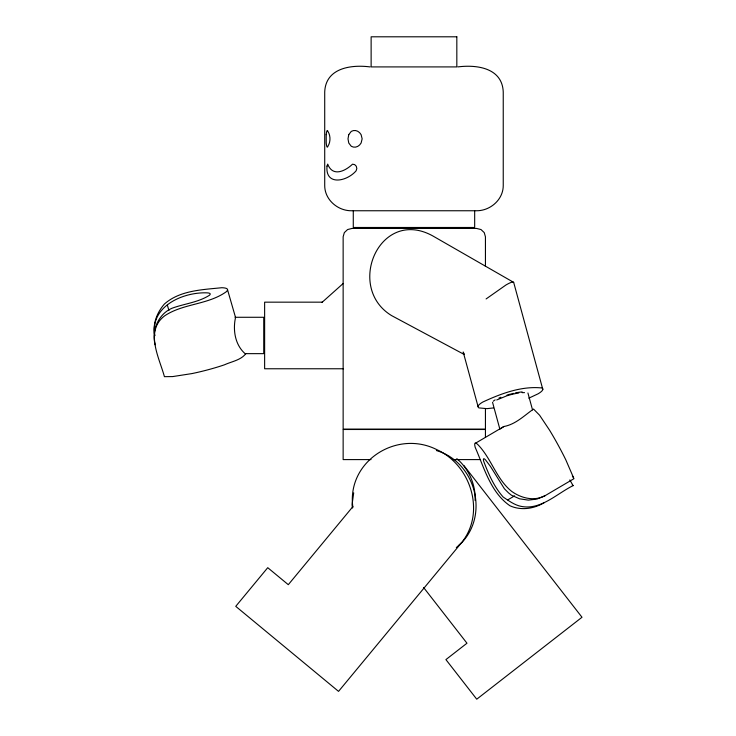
<?xml version="1.0" encoding="UTF-8"?>
<svg xmlns="http://www.w3.org/2000/svg" width="736" height="736" viewBox="0 0 736 736"><rect width="100%" height="100%" fill="white"/><g stroke="black" fill="none" stroke-linecap="round" stroke-linejoin="round"><path stroke-width="1.1" d="M352.875 507.325C346.435 461.518 396.676 429.281 436.816 449.65C471.196 465.078 486.082 513.259 461.15 543.168L338.542 691.38L235.75 606.344L267.738 567.686L288.3 584.688L352.884 506.616M475.097 500.397C475.833 484.757 468.758 468.731 456.789 458.629M353.703 492.853L352.038 504.758L352.498 508.006M235.538 317.446C232.751 329.986 234.977 344.761 245.088 353.648L263.736 353.648L263.736 317.28L235.032 317.28L235.538 317.446L227.534 289.745M245.953 353.482C241.049 360.171 231.656 361.505 224.48 364.798A43.571 6.477 -14.3 0 1 191.884 373.594L172.629 376.584L164.413 376.657C159.418 358.147 144.652 331.421 164.358 316.057L164.413 315.992C182.896 303.425 207.607 304.943 226.072 291.898A45.788 6.808 -14.3 0 0 221.784 287.721C202.271 289.736 179.842 290.361 164.413 304.023L164.358 304.088C156.952 312.524 152.361 324.346 154.753 335.588M459.016 545.284C490.158 517.04 476.229 462.125 436.411 450.552M456.311 547.593L461.15 543.168M343.243 283.443L321.936 302.468L322.442 302.165L264.629 302.165L264.629 368.764L343.491 368.764M154.753 335.763C149.859 306.581 182.482 292.045 206.779 292.845A27.315 4.066 -14.3 0 1 209.337 295.338C198.058 302.45 184.405 303.701 172.077 308.218C158.369 314.005 151.239 330.648 155.204 344.788M475.741 443.072L503.875 426.521C515.651 424.359 524.271 415.546 533.536 409.06L539.589 415.214L549.544 430.146A43.571 4.756 61.4 0 1 565.818 459.862L573.96 478.685L545.063 495.696L536.995 499.063L528.301 500.121L519.57 498.806L511.4 495.199L508.604 492.954L504.436 488.814L490.424 466.366L485.484 459.853A27.315 2.981 61.4 0 0 483.718 461.316C488.483 473.975 494.095 486.836 503.176 497.039C508.153 500.342 512.891 503.912 518.687 505.761C539.378 511.787 556.103 493.985 573.086 485.64L569.83 479.918M486.1 298.945L506.055 284.924A34.932 4.49 -39.1 0 1 513.838 282.992L542.809 389.39M503.875 426.521L499.854 429.134L492.55 402.325M507.72 499.91L514.602 495.862M496.726 399.97L506.662 395.876A15.474 2.65 -15.2 0 1 518.806 392.987M544.18 502.651C534.097 508.806 521.125 510.756 510.14 505.853L510.057 505.825C490.765 492.734 484.122 467.756 475.198 447.341A45.788 4.996 61.4 0 1 478.142 444.894C491.584 458.868 496.469 479.357 511.86 491.528L511.943 491.565C521.373 498.272 534.373 501.492 545.063 495.696M498.99 398.029L500.857 397.256M528.825 398.167L538.053 393.834A38.714 6.624 -15.2 0 0 541.926 387.973C521.622 385.82 501.014 393.594 482.798 402.04A38.714 6.624 -15.2 0 0 478.924 407.9L486.938 408.646L493.506 407.928M522.174 391.911L519.478 392.205A17.048 2.916 -15.2 0 0 515.255 392.969M370.079 66.912C351.035 64.455 325.625 67.97 324.714 92L324.714 185.665C324.742 199.723 337.806 210.91 351.495 210.754L476.459 210.754C490.148 210.91 503.212 199.723 503.24 185.665L503.24 92C502.329 67.97 476.919 64.455 457.875 66.912M371.027 459.595L343.142 459.595L343.142 429.493L485.438 429.493L485.438 437.294M453.091 459.595L479.863 459.595M522.063 392.628L524.529 392.638M464.407 354.577L391.635 315.624C344.926 287.279 379.877 206.687 432.786 235.925L513.084 282.044M572.304 485.052L573.086 485.64M463.846 465.474L582.001 617.256L476.744 699.2L445.915 659.603L466.974 643.218L423.614 587.521M572.341 475.824L573.418 477.738M464.011 353.722L463.202 352.01L478.041 406.484M167.339 305.017L168.93 310.537M527.924 392.987L532.533 409.897M485.438 266.515L485.438 236.79L484.242 232.613L480.994 229.549L476.542 228.427L352.038 228.427L347.594 229.549L344.338 232.613L343.142 236.79L343.142 429.143L485.438 429.143L485.438 408.526M474.674 210.754L474.674 227.479L353.28 227.479L353.28 210.754M506.994 395.103A17.048 2.916 -15.2 0 1 510.692 394.054M511.612 393.815A17.048 2.916 -15.2 0 1 513.461 393.364M493.276 401.23A21.142 3.616 -15.2 0 1 495.153 399.896M327.014 166.124C325.128 186.116 346.877 181.636 356.132 170.789L356.822 168.526L356.279 166.226L354.669 164.616L352.526 164.183C345.175 171.194 332.635 177.266 327.686 164.082L327.014 166.124M326.214 134.651L326.214 143.014A10.157 1.38 -90 0 0 327.906 146.271C330.666 142.066 330.666 135.59 327.906 131.385A10.157 1.38 -90 0 0 326.214 134.642M348.754 134.651L348.008 138.828L348.754 143.014L351.265 146.271A10.157 8.032 -90 0 0 361.109 143.014L362.14 138.828L361.109 134.651A10.157 8.032 -90 0 0 351.265 131.394L348.754 134.651M456.826 36.8L371.128 36.8L371.128 66.912L456.826 66.912L456.826 36.8"/></g></svg>
